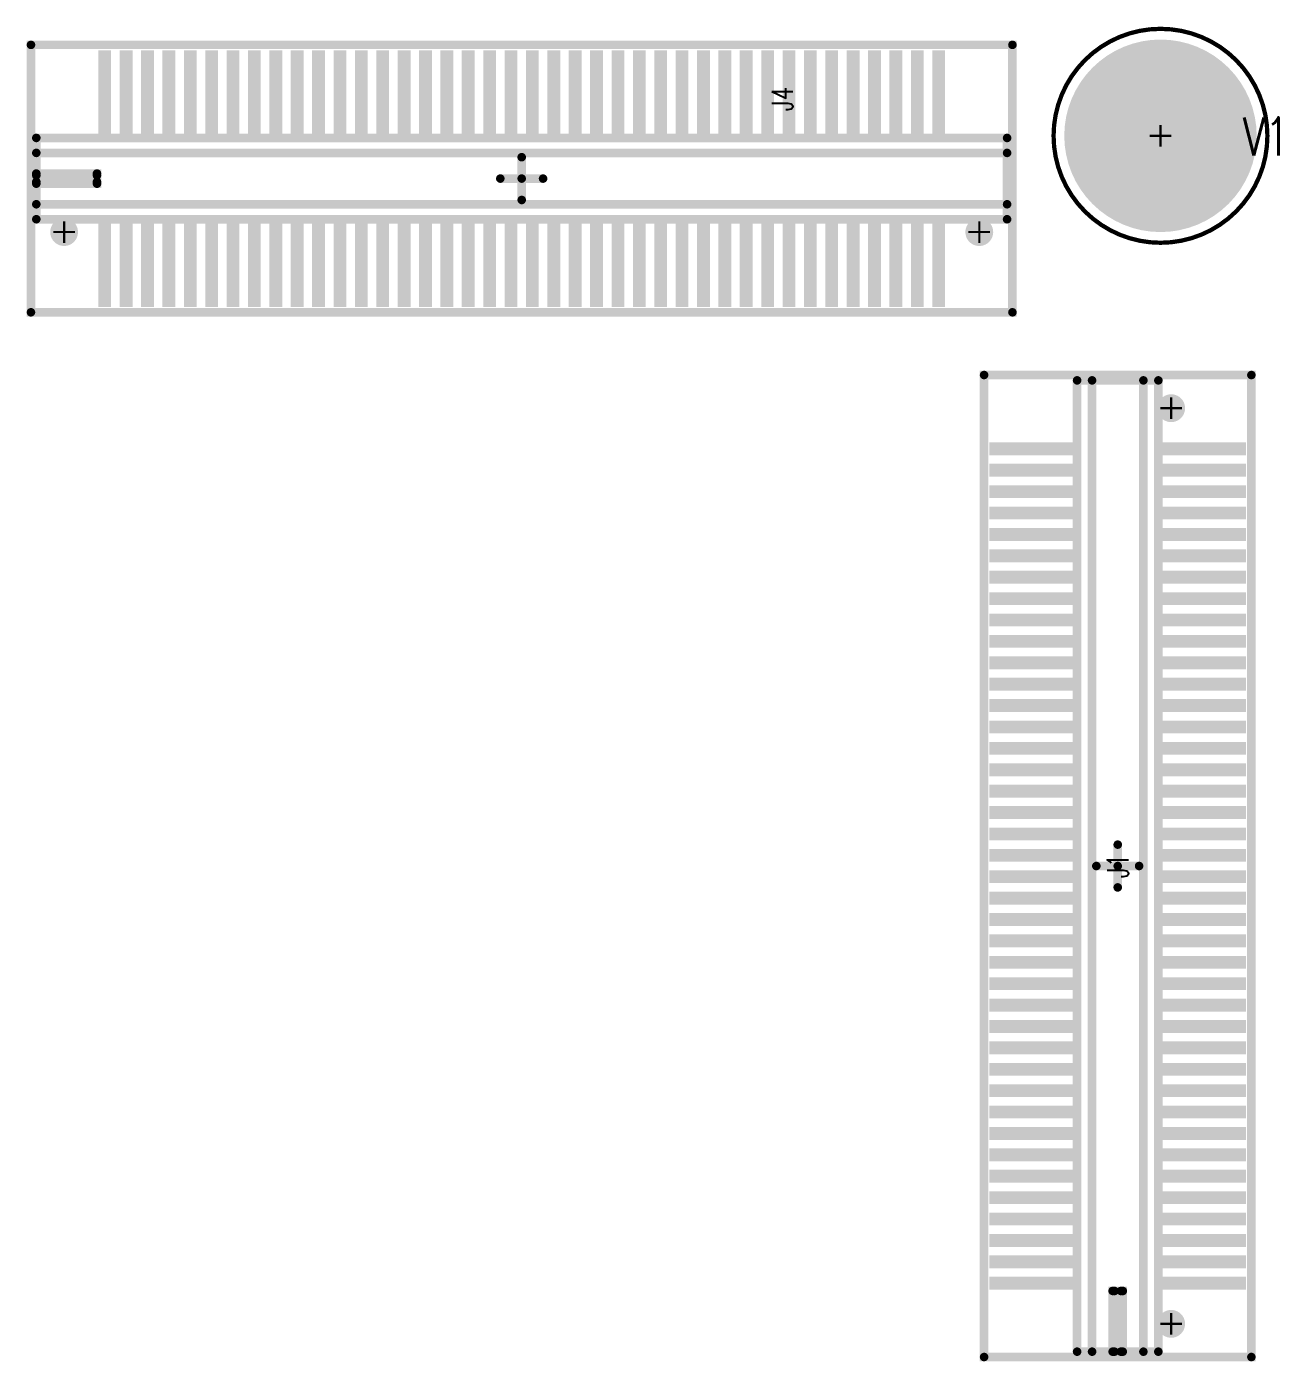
# Model space of a CAD drawing. Extents: x -19 to 193, y -25 to 111.
# Drawn here: x 99.04 to 128.31, y 42.57 to 73.76 of the extents above; entities that cross this region are included whole.
import ezdxf
from ezdxf.enums import TextEntityAlignment as Align

# ---------------------------------------------------------------- set-up
doc = ezdxf.new("R2010")
doc.units = 0
for name, color, linetype in [('DRIL_NPLTE_THRU_01', 3, 'CONTINUOUS'), ('DRIL_NPLTE_THRU_02', 222, 'CONTINUOUS'), ('DRIL_NPLTE_THRU_03', 5, 'CONTINUOUS'), ('DRIL_NPLTE_THRU_04', 1, 'CONTINUOUS'), ('DRIL_PLTE_THRU_01', 3, 'CONTINUOUS'), ('DRIL_PLTE_THRU_02', 222, 'CONTINUOUS'), ('DRIL_PLTE_THRU_03', 5, 'CONTINUOUS'), ('DRIL_PLTE_THRU_04', 1, 'CONTINUOUS'), ('DRIL_SYMBOL', 6, 'CONTINUOUS'), ('PADS_BOT', 16, 'CONTINUOUS'), ('PADS_INNER', 96, 'CONTINUOUS'), ('PADS_TOP', 96, 'CONTINUOUS'), ('PART_NAME_01', 254, 'CONTINUOUS'), ('PART_TOP_2DLINE_120', 6, 'CONTINUOUS'), ('PART_TOP_2DLINE_126', 146, 'CONTINUOUS'), ('PART_TOP_2DLINE_127', 43, 'CONTINUOUS'), ('TAG_00', 6, 'CONTINUOUS'), ('TAG_01', 6, 'CONTINUOUS')]:
    doc.layers.add(name, color=color, linetype=linetype)
doc.styles.add('W0$0762', font='simplex', dxfattribs={"width": 0.75})
doc.styles.add('W0$127', font='simplex', dxfattribs={"width": 0.75})
doc.styles.add('W0$254', font='simplex', dxfattribs={"width": 0.75})

# ---------------------------------------------------------------- blocks, each defined once
blk = doc.blocks.new('SMOOTH_0$1999')
at = {"const_width": 0.0999}
blk.add_lwpolyline([(-0.05, 0, 1), (0.05, 0, 1)], format="xyb", close=True, dxfattribs=at)
blk = doc.blocks.new('PART_BODY_TOP_145')
at = {"layer": 'PART_TOP_2DLINE_120', "const_width": 0.1999}
blk.add_lwpolyline([(-3.125, 11.475), (3.125, 11.475), (3.125, -11.475), (-3.125, -11.475)], close=True, dxfattribs=at)
for points in [[(-0.5, 0), (0, 0), (0, 0.5)], [(0, -0.5), (0, 0), (0.5, 0)]]:
    blk.add_lwpolyline(points, dxfattribs=at)
at = {"layer": 'PART_TOP_2DLINE_126', "const_width": 0.1999}
blk.add_lwpolyline([(-0.6, 11.35), (-0.075, 11.35), (-0.075, 9.93125), (0.075, 9.93125), (0.075, 11.35), (0.6, 11.35), (0.6, -11.35), (-0.6, -11.35)], close=True, dxfattribs=at)
at = {"layer": 'PART_TOP_2DLINE_127', "const_width": 0.1999}
blk.add_lwpolyline([(-0.95, 11.35), (-0.11875, 11.35), (-0.11875, 9.93125), (0.11875, 9.93125), (0.11875, 11.35), (0.95, 11.35), (0.95, -11.35), (-0.95, -11.35)], close=True, dxfattribs=at)
at = {"layer": 'TAG_00'}
blk.add_lwpolyline([(0, 0), (0, 0)], dxfattribs=at)
at = {"layer": 'TAG_01'}
blk.add_lwpolyline([(0, 0), (0, 0)], dxfattribs=at)
at = {"layer": 'PART_TOP_2DLINE_120'}
for p in [(-3.125, 11.475), (3.125, 11.475), (0, 0.5), (-0.5, 0), (0, 0), (0, 0), (0.5, 0), (0, -0.5), (-3.125, -11.475), (3.125, -11.475)]:
    blk.add_blockref('SMOOTH_0$1999', p, dxfattribs=at)
at = {"layer": 'PART_TOP_2DLINE_126'}
for p in [(-0.6, 11.35), (-0.075, 11.35), (0.075, 11.35), (0.6, 11.35), (-0.075, 9.93125), (0.075, 9.93125), (-0.6, -11.35), (0.6, -11.35)]:
    blk.add_blockref('SMOOTH_0$1999', p, dxfattribs=at)
at = {"layer": 'PART_TOP_2DLINE_127'}
for p in [(-0.95, 11.35), (-0.11875, 11.35), (0.11875, 11.35), (0.95, 11.35), (-0.11875, 9.93125), (0.11875, 9.93125), (-0.95, -11.35), (0.95, -11.35)]:
    blk.add_blockref('SMOOTH_0$1999', p, dxfattribs=at)
blk = doc.blocks.new('DRIL_HOLE_0')
blk.add_lwpolyline([(0, 0, 1), (0, 0, 1)], format="xyb", close=True)
blk = doc.blocks.new('PAD_0')
blk.add_lwpolyline([(0, 0, 1), (0, 0, 1)], format="xyb", close=True)
blk = doc.blocks.new('PAD_65')
at = {"const_width": 0.3}
blk.add_lwpolyline([(-1.025, 0), (1.025, 0)], dxfattribs=at)
blk = doc.blocks.new('STK_TOP_88')
at = {"layer": 'DRIL_NPLTE_THRU_01'}
blk.add_blockref('DRIL_HOLE_0', (0, 0), dxfattribs=at)
at = {"layer": 'DRIL_NPLTE_THRU_02'}
blk.add_blockref('DRIL_HOLE_0', (0, 0), dxfattribs=at)
at = {"layer": 'DRIL_NPLTE_THRU_03'}
blk.add_blockref('DRIL_HOLE_0', (0, 0), dxfattribs=at)
at = {"layer": 'DRIL_NPLTE_THRU_04'}
blk.add_blockref('DRIL_HOLE_0', (0, 0), dxfattribs=at)
at = {"layer": 'PADS_BOT'}
blk.add_blockref('PAD_0', (0, 0), dxfattribs=at)
at = {"layer": 'PADS_INNER'}
blk.add_blockref('PAD_0', (0, 0), dxfattribs=at)
at = {"layer": 'PADS_TOP'}
blk.add_blockref('PAD_65', (0, 0), dxfattribs=at)
blk = doc.blocks.new('DRIL_SYMBOL_0$65')
at = {"layer": 'DRIL_SYMBOL', "const_width": 0.0508}
for points in [[(-0.254, 0), (0.254, 0)], [(0, -0.254), (0, 0.254)]]:
    blk.add_lwpolyline(points, dxfattribs=at)
blk = doc.blocks.new('DRIL_HOLE_0$65')
at = {"const_width": 0.325}
blk.add_lwpolyline([(-0.1625, 0, 1), (0.1625, 0, 1)], format="xyb", close=True, dxfattribs=at)
blk.add_blockref('DRIL_SYMBOL_0$65', (0, 0))
blk = doc.blocks.new('PAD_66')
at = {"const_width": 0.325}
blk.add_lwpolyline([(0, -0.1625, 1), (0, 0.1625, 1)], format="xyb", close=True, dxfattribs=at)
blk = doc.blocks.new('STK_TOP_89')
at = {"layer": 'DRIL_NPLTE_THRU_01'}
blk.add_blockref('DRIL_HOLE_0$65', (0, 0), dxfattribs=at)
at = {"layer": 'DRIL_NPLTE_THRU_02'}
blk.add_blockref('DRIL_HOLE_0$65', (0, 0), dxfattribs=at)
at = {"layer": 'DRIL_NPLTE_THRU_03'}
blk.add_blockref('DRIL_HOLE_0$65', (0, 0), dxfattribs=at)
at = {"layer": 'DRIL_NPLTE_THRU_04'}
blk.add_blockref('DRIL_HOLE_0$65', (0, 0), dxfattribs=at)
at = {"layer": 'PADS_BOT'}
blk.add_blockref('PAD_66', (0, 0), dxfattribs=at)
at = {"layer": 'PADS_INNER'}
blk.add_blockref('PAD_66', (0, 0), dxfattribs=at)
at = {"layer": 'PADS_TOP'}
blk.add_blockref('PAD_66', (0, 0), dxfattribs=at)
blk = doc.blocks.new('SYM_TOP_48')
for name, p in [('PART_BODY_TOP_145', (0, 0)), ('STK_TOP_89', (-1.25, 10.7)), ('STK_TOP_88', (-1.975, 9.75)), ('STK_TOP_88', (1.975, 9.75)), ('STK_TOP_88', (-1.975, 9.25)), ('STK_TOP_88', (1.975, 9.25)), ('STK_TOP_88', (-1.975, 8.75)), ('STK_TOP_88', (1.975, 8.75)), ('STK_TOP_88', (-1.975, 8.25)), ('STK_TOP_88', (1.975, 8.25)), ('STK_TOP_88', (-1.975, 7.75)), ('STK_TOP_88', (1.975, 7.75)), ('STK_TOP_88', (-1.975, 7.25)), ('STK_TOP_88', (1.975, 7.25)), ('STK_TOP_88', (-1.975, 6.75)), ('STK_TOP_88', (1.975, 6.75)), ('STK_TOP_88', (-1.975, 6.25)), ('STK_TOP_88', (1.975, 6.25)), ('STK_TOP_88', (-1.975, 5.75)), ('STK_TOP_88', (1.975, 5.75)), ('STK_TOP_88', (-1.975, 5.25)), ('STK_TOP_88', (1.975, 5.25)), ('STK_TOP_88', (-1.975, 4.75)), ('STK_TOP_88', (1.975, 4.75)), ('STK_TOP_88', (-1.975, 4.25)), ('STK_TOP_88', (1.975, 4.25)), ('STK_TOP_88', (-1.975, 3.75)), ('STK_TOP_88', (1.975, 3.75)), ('STK_TOP_88', (-1.975, 3.25)), ('STK_TOP_88', (1.975, 3.25)), ('STK_TOP_88', (-1.975, 2.75)), ('STK_TOP_88', (1.975, 2.75)), ('STK_TOP_88', (-1.975, 2.25)), ('STK_TOP_88', (1.975, 2.25)), ('STK_TOP_88', (-1.975, 1.75)), ('STK_TOP_88', (1.975, 1.75)), ('STK_TOP_88', (-1.975, 1.25)), ('STK_TOP_88', (1.975, 1.25)), ('STK_TOP_88', (-1.975, 0.75)), ('STK_TOP_88', (1.975, 0.75)), ('STK_TOP_88', (-1.975, 0.25)), ('STK_TOP_88', (1.975, 0.25)), ('STK_TOP_88', (-1.975, -0.25)), ('STK_TOP_88', (1.975, -0.25)), ('STK_TOP_88', (-1.975, -0.75)), ('STK_TOP_88', (1.975, -0.75)), ('STK_TOP_88', (-1.975, -1.25)), ('STK_TOP_88', (1.975, -1.25)), ('STK_TOP_88', (-1.975, -1.75)), ('STK_TOP_88', (1.975, -1.75)), ('STK_TOP_88', (-1.975, -2.25)), ('STK_TOP_88', (1.975, -2.25)), ('STK_TOP_88', (-1.975, -2.75)), ('STK_TOP_88', (1.975, -2.75)), ('STK_TOP_88', (-1.975, -3.25)), ('STK_TOP_88', (1.975, -3.25)), ('STK_TOP_88', (-1.975, -3.75)), ('STK_TOP_88', (1.975, -3.75)), ('STK_TOP_88', (-1.975, -4.25)), ('STK_TOP_88', (1.975, -4.25)), ('STK_TOP_88', (-1.975, -4.75)), ('STK_TOP_88', (1.975, -4.75)), ('STK_TOP_88', (-1.975, -5.25)), ('STK_TOP_88', (1.975, -5.25)), ('STK_TOP_88', (-1.975, -5.75)), ('STK_TOP_88', (1.975, -5.75)), ('STK_TOP_88', (-1.975, -6.25)), ('STK_TOP_88', (1.975, -6.25)), ('STK_TOP_88', (-1.975, -6.75)), ('STK_TOP_88', (1.975, -6.75)), ('STK_TOP_88', (-1.975, -7.25)), ('STK_TOP_88', (1.975, -7.25)), ('STK_TOP_88', (-1.975, -7.75)), ('STK_TOP_88', (1.975, -7.75)), ('STK_TOP_88', (-1.975, -8.25)), ('STK_TOP_88', (1.975, -8.25)), ('STK_TOP_88', (-1.975, -8.75)), ('STK_TOP_88', (1.975, -8.75)), ('STK_TOP_88', (-1.975, -9.25)), ('STK_TOP_88', (1.975, -9.25)), ('STK_TOP_88', (-1.975, -9.75)), ('STK_TOP_88', (1.975, -9.75)), ('STK_TOP_89', (-1.25, -10.7))]:
    blk.add_blockref(name, p)
blk = doc.blocks.new('PART_TOP_327')
blk.add_blockref('SYM_TOP_48', (0, 0))
at = {"layer": 'PART_NAME_01', "style": 'W0$0762', "width": 0.75}
blk.add_text('J1', height=0.4978, rotation=-90, dxfattribs=at).set_placement((0, 0), align=Align.MIDDLE_CENTER)
blk = doc.blocks.new('PART_BODY_TOP_151')
at = {"layer": 'PART_TOP_2DLINE_126', "const_width": 0.1}
blk.add_lwpolyline([(2.5, 0, 1), (-2.5, 0, 1)], format="xyb", close=True, dxfattribs=at)
blk = doc.blocks.new('DRIL_SYMBOL_3$2')
at = {"layer": 'DRIL_SYMBOL', "const_width": 0.0508}
for points in [[(-0.254, 0), (0.254, 0)], [(0, -0.254), (0, 0.254)]]:
    blk.add_lwpolyline(points, dxfattribs=at)
blk = doc.blocks.new('DRIL_HOLE_3$2')
at = {"const_width": 1.6}
blk.add_lwpolyline([(-0.8, 0, 1), (0.8, 0, 1)], format="xyb", close=True, dxfattribs=at)
blk.add_blockref('DRIL_SYMBOL_3$2', (0, 0))
blk = doc.blocks.new('PAD_6')
at = {"const_width": 2.25}
blk.add_lwpolyline([(0, -1.125, 1), (0, 1.125, 1)], format="xyb", close=True, dxfattribs=at)
blk = doc.blocks.new('STK_TOP_96')
at = {"layer": 'DRIL_PLTE_THRU_01'}
blk.add_blockref('DRIL_HOLE_3$2', (0, 0), dxfattribs=at)
at = {"layer": 'DRIL_PLTE_THRU_02'}
blk.add_blockref('DRIL_HOLE_3$2', (0, 0), dxfattribs=at)
at = {"layer": 'DRIL_PLTE_THRU_03'}
blk.add_blockref('DRIL_HOLE_3$2', (0, 0), dxfattribs=at)
at = {"layer": 'DRIL_PLTE_THRU_04'}
blk.add_blockref('DRIL_HOLE_3$2', (0, 0), dxfattribs=at)
at = {"layer": 'PADS_BOT'}
blk.add_blockref('PAD_6', (0, 0), dxfattribs=at)
at = {"layer": 'PADS_INNER'}
blk.add_blockref('PAD_6', (0, 0), dxfattribs=at)
at = {"layer": 'PADS_TOP'}
blk.add_blockref('PAD_6', (0, 0), dxfattribs=at)
blk = doc.blocks.new('SYM_TOP_54')
for name in ['PART_BODY_TOP_151', 'STK_TOP_96']:
    blk.add_blockref(name, (0, 0))
blk = doc.blocks.new('PART_TOP_328')
blk.add_blockref('SYM_TOP_54', (0, 0))
at = {"layer": 'PART_NAME_01', "style": 'W0$127', "width": 0.75}
blk.add_text('V1', height=0.889, dxfattribs=at).set_placement((1.927, -0.458))
blk = doc.blocks.new('PART_TOP_335')
blk.add_blockref('SYM_TOP_48', (0, 0))
at = {"layer": 'PART_NAME_01', "style": 'W0$254', "width": 0.75}
blk.add_text('J4', height=0.4978, dxfattribs=at).set_placement((1.86, -6.095), align=Align.MIDDLE_CENTER)

msp = doc.modelspace()

# ---------------------------------------------------------------- block references
msp.add_blockref('PART_TOP_328', (125.55, 71.21))
for name, p, rotation in [('PART_TOP_335', (110.613, 70.21), 90), ('PART_TOP_327', (124.55, 54.144), 180)]:
    msp.add_blockref(name, p, dxfattribs=dict(rotation=rotation))

doc.saveas('drawing.dxf')
